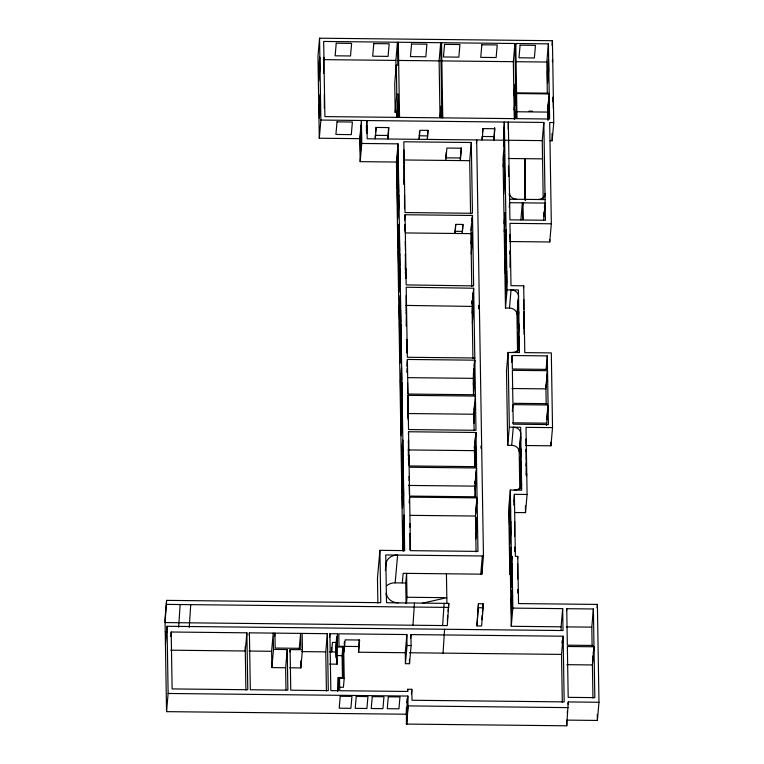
<?xml version="1.0" encoding="UTF-8"?>
<svg xmlns="http://www.w3.org/2000/svg" width="764" height="764" viewBox="0 0 764 764"><rect width="100%" height="100%" fill="white"/><g stroke="black" fill="none" stroke-linecap="round" stroke-linejoin="round"><path stroke-width="1.15" d="M524.725 199.977L524.792 158.673L525.46 200.187M406.935 724.081L408.024 705.898L407.861 696.052L168.128 693.473L166.542 711.647L406.267 714.225L407.861 696.052M504.059 146.535L504.02 127.913L503.782 129.278M517.62 579.016L517.591 563.651M398.034 143.861L396.44 162.035L360.169 161.653L361.764 143.47L398.034 143.861L404.643 550.605L379.899 550.338L380.758 602.681L166.619 600.37L165.024 618.544L166.542 711.647M166.619 600.37L165.091 622.564L447.274 625.601L448.802 603.407L386.517 602.739L385.744 554.951L483.45 556.001L476.679 139.965L476.383 143.374M165.444 644.453L167.039 626.279L563.03 630.539L562.676 608.65L512.845 608.106L511.259 626.289L561.082 626.824L562.676 608.65M170.802 636.555L171.193 632.009L246.867 632.821L247.794 689.73L172.12 688.918L171.193 632.009M180.151 604.534L178.642 627.301M190.742 604.649L189.233 627.416M246.867 632.821L245.282 650.995L170.792 650.193M249.217 635.123L249.408 632.85L327.374 633.69L328.3 690.599L290.759 690.198L290.1 649.61L302.439 649.744L302.172 633.423M550.128 140.71L552.162 140.738L553.747 122.565L552.42 40.702L319.553 38.2L317.958 56.374L319.295 138.227L359.796 138.666L361.391 120.492L361.764 143.47M271.879 667.602L271.612 651.281L273.206 633.108L273.474 649.429L271.879 667.602L285.631 667.755L287.216 649.572L273.474 649.429M323.564 59.621L323.764 57.329L323.544 73.334M274.62 636.536L274.916 633.127L275.164 648.053L300.844 648.33L300.605 633.404L299.211 649.304M319.295 138.227L320.88 120.053L319.553 38.2M324.347 108.221L324.366 94.507M289.9 651.883L290.1 649.61M289.632 667.793L300.844 667.917L302.439 649.744M366.3 127.368L366.892 120.55L367.197 138.79L542.249 140.624L543.834 122.45L320.88 120.053M366.3 131.026L366.796 125.306L366.93 133.385M326.419 690.99L325.779 651.864L327.374 633.69M329.618 637.128L329.914 633.719L337.545 633.795L337.144 664.174L329.523 664.088M375.535 131.914L375.926 127.368M336.141 642.046L336.045 657.785M336.609 636.765L335.864 651.969L337.144 664.174M337.545 633.795L335.95 651.969L329.427 651.902M337.755 647.003L342.845 647.06L343.342 677.553L338.251 677.506L337.592 691.573M339.14 682.749L339.531 678.251L344.201 678.298L343.676 646.334L339.015 646.287L338.815 633.814L406.859 634.54L407.04 645.484L405.445 663.668L409.514 663.706L411.108 645.532L410.927 634.588L563.125 636.221L564.185 701.887L411.997 700.254L411.815 689.309L407.747 689.262L407.546 691.535M342.052 656.056L342.845 647.06M387.864 135.467L375.229 135.333L375.286 138.828L376.28 127.454L388.924 127.588L387.921 138.972L388.561 127.502M343.38 649.715L343.676 646.334M344.192 644.147L344.383 641.932M344.087 652.064L345.156 639.86L359.643 640.012L358.574 652.217L405.273 652.723L406.859 634.54M396.134 75.34L395.886 60.413L397.481 42.24L323.669 41.447L324.891 116.596L398.703 117.389L398.331 94.316L396.783 94.306L395.198 112.48L396.736 112.499L398.331 94.316M397.481 42.24L397.853 65.198L396.315 65.188L394.721 83.362L395.198 112.48M397.729 49.068L398.331 42.249L514.926 43.5L516.149 118.659L399.553 117.398L398.331 42.249M344.201 678.298L343.408 687.294L339.913 687.256M398.455 107.982L397.662 117.083L396.812 117.073L397.805 105.69L397.987 116.567L398.827 116.577M358.574 652.217L359.07 639.869M403.793 163.716L403.812 149.849M403.745 168.309L404.051 164.852L403.736 182.176M403.889 184.458L404.299 179.846L404.376 184.477M404.528 208.715L404.538 194.849M404.538 220.424L405.035 214.741L472.486 215.467L473.632 285.908L406.171 284.896L405.035 214.741M404.519 230.231L405.025 224.463L405.149 232.313M405.302 256.102L405.503 253.791L405.273 269.587M379.899 550.338L377.473 578.119L377.874 603.102M405.331 273.073L405.741 268.46L405.904 278.526M427.783 130.252L427.343 139.392L428.136 130.377L419.971 130.291L419.188 139.306L419.522 131.293M406.056 310.088L406.181 295.448M406.114 313.574L406.419 310.117L406.19 325.913M385.39 570.584L385.896 564.797A11.67 10.018 5 0 1 397.605 555.075L395.169 582.856A11.67 10.018 5 0 0 386.918 585.577M406.868 352.93L406.897 339.445M386.154 595.204L386.355 592.893A11.67 10.018 5 0 0 398.378 602.863M406.792 366.271L407.384 359.452L474.836 360.178L475.399 394.759L407.947 394.043L407.384 359.452M406.954 372.479L407.355 367.866L407.432 372.345M407.575 399.887L407.966 395.341L475.418 396.067L475.982 430.294L408.52 429.569L407.966 395.341M407.613 412.999L407.833 397.204M407.565 417.631L408.072 411.863L408.196 419.694M441.248 46.126L441.544 42.717L442.767 117.866M408.358 434.028L408.559 431.755L476.01 432.481L476.574 466.67L409.112 465.944L408.559 431.755M408.329 442.595L408.53 440.293L408.31 456.089M408.368 459.565L408.769 454.952L408.95 466.145M441.172 114.123L440.876 117.541L440.026 117.532L441.029 106.148L441.2 117.026M403.889 551.045L404.204 533.396L403.172 550.825M409.132 502.827L409.628 497.144L477.08 497.87L477.949 551.388L410.497 550.663L409.628 497.144M402.313 582.932L403.153 573.325L481.855 574.175L483.45 556.001M406.095 603.455L405.76 582.97L406.601 573.363L406.992 597.257L406.438 603.665M409.848 535.765L410.048 533.453L409.838 549.956M446.262 152.208L445.765 157.823L460.32 157.986L461.208 147.863M445.813 160.421L446.892 148.054L461.446 148.216L460.358 160.583L460.32 157.986M410.631 637.997L410.927 634.588M412.952 625.229L414.48 603.044M406.391 707.359L406.429 724.071L566.764 725.8L568.254 701.935L598.976 702.269L597.381 604.419L518.536 603.579L517.763 556.373L515.394 556.345L514.382 494.327L527.093 494.461L526.004 427.343L552.525 427.62L551.312 352.911L524.792 352.624L523.703 285.793L510.992 285.66L509.98 223.346L551.331 223.795L549.679 122.517L553.747 122.565M406.792 702.813L407.193 698.267M406.429 724.071L408.024 705.898L568.349 707.626M411.424 693.855L411.815 689.309M462.812 224.53L462.249 233.555L463.051 224.444L455.831 224.368L455.038 233.469L455.602 224.454M470.567 213.758L469.707 160.679L471.292 142.505L403.841 141.779L404.996 212.554L472.448 213.28L471.292 142.505M470.958 230.317L471.55 223.499M471.751 221.235L472.047 217.826M471.751 286.567L470.891 233.641L472.486 215.467M471.054 243.716L472.047 232.428L472.209 242.589L471.226 253.877M482.476 131.933L482.772 128.514M442.614 625.544L444.142 603.359M472.333 300.682L472.037 304.091L471.98 300.586M472.534 298.409L473.031 292.727M472.926 358.536L472.076 306.412L473.67 288.238L406.209 287.226L407.346 357.266L474.807 357.991L473.67 288.238M472.19 313.144L473.174 301.866L473.336 311.998L472.353 323.287M443.063 653.124L444.562 629.259M447.312 620.444L447.704 615.908M448.105 611.362L448.802 603.407M493.84 136.603L482.074 136.479L482.132 139.984L483.125 128.6L494.9 128.734L493.897 140.108L494.642 127.502M473.308 375.028L473.909 368.21M474.11 365.946L474.807 357.991M473.355 384.703L474.339 373.415L474.501 383.729L473.518 395.017L473.25 378.352L474.836 360.178M474.11 409.533L474.702 402.714M474.091 430.132L473.833 414.241L475.418 396.067M473.881 417.02L474.635 408.329M473.976 423.256L474.597 405.55M474.587 446.195L474.387 448.468L474.348 446.176M474.788 443.922L475.38 437.113M476.698 457.33L474.53 457.302L475.523 446.023L475.705 457.225L474.816 467.415L474.425 450.655L476.01 432.481M504.641 140.27L503.056 158.444L505.481 308.026L509.464 308.064A7.258 6.227 5 0 1 516.941 314.271L517.553 351.736M475.084 483.717L476.268 470.08M475.065 489.877L475.819 481.177L475.17 496.524L474.998 486.143L476.593 467.969L409.141 467.243L409.609 496.084L477.061 496.81L476.593 467.969M503.189 166.676L504.269 154.328L504.717 182.118L503.638 194.467M514.277 119.127L513.341 61.683L514.926 43.5M515.28 49.192L515.776 43.51L548.399 43.863L549.201 93.189L516.579 92.836L515.776 43.51M475.571 513.847L476.765 500.219M476.067 551.885L475.485 516.044L477.08 497.87M508.432 142.505L508.623 140.309M475.695 528.889L476.688 517.6L476.851 527.637L475.857 538.926M514.898 105.193L515.347 88.805M504.106 223.432L505.061 212.602L505.195 220.977L504.25 231.807M516.092 99.244L516.588 93.561L549.221 93.915L549.622 119.012L516.999 118.659L516.588 93.561M514.506 119.232L515.175 111.563L515.289 118.363M509.282 195.383L509.483 193.072A7.124 6.122 5 0 0 516.617 199.27M509.244 207.245L509.636 202.699L545.143 203.081L543.653 220.118M480.757 574.165L482.342 555.991M478.465 603.732L476.937 625.917L481.597 625.964L483.182 607.791L483.125 603.78L478.465 603.732L476.937 625.917M509.951 253.887L510.237 250.563L509.941 267.314M505.481 308.026L507.076 289.842L504.345 122.03L503.772 128.619L504.068 146.86M481.731 619.68L482.132 615.135M482.428 611.725L483.125 603.78M509.464 308.064L511.059 289.89A7.258 6.227 5 0 1 518.527 296.098L516.941 314.271M507.076 289.842L518.431 289.967L519.453 352.567L508.098 352.452L506.503 370.626L507.716 445.336L511.699 445.374A7.258 6.227 5 0 1 519.176 451.581L519.787 489.266M520.857 219.879L522.347 202.842L522.633 219.984L509.922 219.851L508.327 122.068L508.213 129.212M522.748 205.115L522.948 202.842L523.225 219.994L545.429 220.233L543.834 122.45M511.527 362.337L512.128 355.518L547.291 355.9L547.511 369.394L512.348 369.012L512.128 355.518M507.716 445.336L509.311 427.162L508.098 352.452M512.329 411.433L512.921 404.624L548.094 404.996L548.409 424.555L513.246 424.173L512.921 404.624M523.502 288.066L523.703 285.793M518.651 349.769L519.004 336.38L518.326 350.81M519.052 349.845L519.348 346.445A7.258 6.227 5 0 1 512.081 352.49M511.699 445.374L513.293 427.2A7.258 6.227 5 0 1 520.761 433.408L519.176 451.581M523.674 309.554L523.741 299.469M523.751 313.994L523.942 311.798L523.684 324.079M547.33 93.743L546.814 62.037L548.399 43.863M523.751 328.51L524.142 324.117L524.075 334.202M509.311 427.162L520.666 427.286L521.688 490.173L510.333 490.049L508.738 508.232L509.817 574.48L510.409 574.48L512.004 556.307L511.412 556.297L509.817 574.48M552.019 45.248L552.42 40.702M547.817 109.09L548.905 96.598M547.759 120.072L547.626 112.088L549.221 93.915M513.79 501.146L514.382 494.327M552.353 61.722L552.553 59.43L552.592 61.712M513.924 505.205L514.306 500.764L514.382 505.348M548.285 119.805L549.287 108.345L549.096 96.932L547.998 109.529L548.16 119.805M509.769 571.329L510.782 559.745L510.572 546.986L509.559 558.57L511.555 558.589M514.544 536.261L514.649 521.478M552.764 101.555L553.165 96.971L553.346 108.392M544.684 196.921L544.99 193.454A7.124 6.122 5 0 1 537.971 199.499M543.596 216.623L543.997 212.077M544.398 207.531L544.789 202.985M520.886 487.079L521.239 473.699L520.561 488.12M521.287 487.451L521.592 484.042A7.258 6.227 5 0 1 514.315 490.096M525.976 451.304L526.176 449.108L526.014 460.291M517.562 558.637L517.763 556.373M525.985 465.83L526.377 461.427L526.024 474.816M526.377 475.953L526.577 473.756L526.606 476.01M517.61 592.759L517.973 589.569L518.212 592.931M515.108 512.529L525.508 512.634L527.093 494.461M509.569 241.539L549.736 241.968L551.331 223.795M546.098 369.528L547.291 355.9M547.311 371.667L545.926 387.568L545.888 385.323M546.193 404.194L545.945 388.886L547.53 370.712L512.367 370.33L512.902 403.306L548.074 403.688L547.53 370.712M546.68 419.589L547.578 409.37M546.537 425.472L548.094 404.996M525.565 445.527L550.939 445.804L552.525 427.62M561.932 643.03L562.132 640.757M562.314 702.479L561.53 654.404L563.125 636.221M566.544 610.961L566.745 608.688L593.389 608.975L593.981 645.456L567.337 645.169L566.745 608.688M567.26 713.289L567.461 711.026M568.063 704.207L568.254 701.935M592.11 645.981L591.804 627.149L593.389 608.975M597.085 607.829L597.381 604.419M592.492 662.493L593.093 655.684M593.294 653.411L593.886 646.592M592.959 698.057L592.415 664.947L594.01 646.774L567.356 646.487L568.187 697.341L594.831 697.627L594.01 646.774M566.764 725.8L566.668 720.108L597.381 720.442L598.976 702.269M422.425 603.197L446.825 597.687L406.992 597.257M323.267 59.63L395.886 60.413M397.91 60.432L439.959 60.891M441.143 60.9L513.341 61.683M515.356 61.703L546.814 62.037M514.745 95.681L513.895 95.672L514.898 84.212L515.127 98.48L514.124 109.94L514.974 109.949M528.974 111.162L532.47 111.2M517.333 111.764L547.626 112.088M419.13 135.801L427.286 135.887M508.222 158.501L542.545 158.864M403.43 159.972L469.707 160.679M509.588 199.203L545.085 199.585M455 231.282L462.21 231.358M405.789 232.944L470.891 233.641M408.157 377.655L473.25 378.352M511.947 388.513L545.945 388.886M407.565 413.534L473.833 414.241M512.51 422.807L546.499 423.17M408.157 449.948L474.425 450.655M408.73 485.436L474.998 486.143M410.402 515.347L475.485 516.044M395.169 582.856L405.76 582.97M166.676 604.391L448.869 607.418M478.522 607.743L483.182 607.791M566.305 626.881L591.804 627.149M165.244 631.752L167.488 631.78M336.704 642.457L332.464 642.409L331.633 651.931L331.557 647.375M407.04 645.484L411.108 645.532M343.991 646.373L358.488 646.525M249.007 651.043L271.612 651.281M301.723 651.606L325.779 651.864M409.342 652.762L561.53 654.404M337.01 655.569L342.091 655.627L342.453 677.916M566.926 664.67L592.415 664.947M405.799 305.419L472.076 306.412M597.286 714.474L597.381 720.442M561.082 626.824L561.139 630.281M552.047 133.614L552.162 140.738M549.698 239.581L549.736 241.968M550.882 442.241L550.939 445.804M542.249 140.624L543.194 198.841M524.792 158.673L525.451 199.834M526.004 439.033L526.1 444.667M525.393 505.577L525.508 512.634M509.98 234.405L510.085 241.128M508.442 165.95L508.604 176.369M514.554 547.034L514.63 551.665M512.004 556.307L512.845 608.106M510.333 490.049L511.412 556.297M510.409 574.48L511.259 626.289M478.656 305.304L478.703 308.675M480.948 446.042L480.986 448.296M481.721 565.962L481.855 574.175M474.921 481.358L474.96 483.688M441.984 112.68L442.05 117.035M441.917 117.857L440.694 42.708L439.109 60.881L440.026 117.532M446.434 573.793L446.911 603.379M405.292 241.367L405.445 250.315M407.594 382.535L407.775 393.718M409.122 476.335L409.189 480.804M409.246 484.29L409.428 495.473M409.886 523.598L409.943 527.17M409.447 659.332L409.514 663.706M407.747 689.262L407.785 691.458L339.741 690.723L339.531 678.251M396.315 65.188L396.783 94.306M396.736 112.499L396.812 117.073M405.273 652.723L405.445 663.668M396.44 162.035L402.762 550.882M359.796 138.666L360.169 161.653M338.251 677.506L338.471 690.713L330.841 690.627L329.914 633.719M300.729 660.917L300.844 667.917M287.216 649.572L287.875 690.169L250.334 689.758L249.408 632.85M285.631 667.755L285.984 689.787M245.206 646.449L245.912 690.121M167.039 626.279L168.128 693.473M512.081 571.214L511.078 587.85L510.849 573.392L511.794 563.536L512.081 571.214M512.51 597.181L511.508 613.826L511.269 599.358L512.214 589.512L512.51 597.181M319.696 57.29L318.588 69.887L318.779 81.309L319.877 68.703L319.696 57.29M320.297 94.469L319.199 107.065L319.381 118.487L320.479 105.89L320.297 94.469M336.236 43.214L335.138 55.81L350.514 55.973L351.621 43.376L336.236 43.214M337.019 121.858L335.912 134.454L351.297 134.626L352.395 122.02L337.019 121.858M361.286 125.239L360.207 137.615L360.436 151.482L361.515 139.105L361.286 125.239M373.797 43.615L372.698 56.211L388.074 56.383L389.182 43.777L373.797 43.615M340.238 696.281L339.197 708.18L350.896 708.304L351.937 696.405L340.238 696.281M397.958 149.782L396.85 162.465L397.041 174.03L398.149 161.347L397.958 149.782M398.206 164.785L397.099 177.468L397.28 189.033L398.397 176.35L398.206 164.785M398.445 179.788L397.337 192.461L397.528 204.026L398.636 191.353L398.445 179.788M411.548 44.016L410.449 56.622L425.825 56.784L426.933 44.188L411.548 44.016M398.693 194.791L397.586 207.464L397.777 219.029L398.884 206.347L398.693 194.791M356.253 696.453L355.212 708.352L366.911 708.476L367.952 696.577L356.253 696.453M399.171 224.406L398.063 237.079L398.245 248.29L399.362 235.618L399.171 224.406M399.41 239.065L398.302 251.748L398.483 262.931L399.591 250.248L399.41 239.065M399.648 253.734L398.541 266.407L398.722 277.599L399.83 264.917L399.648 253.734M399.887 268.393L398.779 281.076L398.961 292.259L400.069 279.586L399.887 268.393M400.326 295.382L399.219 308.064L399.4 319.247L400.508 306.574L400.326 295.382M400.565 310.05L399.457 322.733L399.639 333.916L400.747 321.233L400.565 310.05M400.804 324.719L399.696 337.392L399.878 348.585L400.985 335.902L400.804 324.719M401.043 339.378L399.935 352.061L400.116 363.244L401.224 350.571L401.043 339.378M372.269 696.625L371.228 708.524L382.926 708.648L383.967 696.749L372.269 696.625M401.511 367.809L400.403 380.482L400.584 391.674L401.692 378.992L401.511 367.809M401.749 382.468L400.642 395.15L400.823 406.333L401.931 393.661L401.749 382.468M401.988 397.137L400.871 409.819L401.062 421.002L402.17 408.32L401.988 397.137M402.227 411.806L401.11 424.478L401.301 435.671L402.408 422.989L402.227 411.806M402.685 440.226L401.577 452.909L401.759 464.092L402.867 451.409L402.685 440.226M402.924 454.895L401.816 467.568L401.998 478.761L403.106 466.078L402.924 454.895M403.163 469.554L402.055 482.237L402.236 493.42L403.344 480.747L403.163 469.554M403.402 484.223L402.294 496.906L402.475 508.089L403.583 495.406L403.402 484.223M444.553 44.379L443.454 56.975L458.83 57.138L459.938 44.541L444.553 44.379M403.908 515.213L402.8 527.886L402.991 539.785L404.099 527.103L403.908 515.213M388.284 696.797L387.243 708.696L398.942 708.82L399.983 696.921L388.284 696.797M481.845 44.78L480.747 57.376L496.132 57.539L497.23 44.942L481.845 44.78M520.093 45.191L518.995 57.787L534.37 57.959L535.478 45.353L520.093 45.191M505.921 229.888L504.851 242.102L505.033 253.295L506.102 241.08L505.921 229.888M506.255 250.516L505.185 262.73L505.367 273.932L506.436 261.718L506.255 250.516M506.589 271.153L505.529 283.368L505.711 294.57L506.78 282.346L506.589 271.153M518.403 299.412L517.763 316.095L518.403 299.412M518.603 311.731L517.963 328.415L518.603 311.731M518.804 324.06L518.164 340.744L518.804 324.06M548.485 59.382L547.387 71.988L547.568 83.4L548.676 70.804L548.485 59.382M510.323 500.726L509.263 512.94L509.445 524.39L510.514 512.176L510.323 500.726M510.667 521.44L509.598 533.654L509.779 545.104L510.849 532.89L510.667 521.44M520.637 436.721L519.988 453.405L520.637 436.721M520.838 449.051L520.188 465.725L520.838 449.051M521.038 461.37L520.389 478.054L521.038 461.37"/></g></svg>
